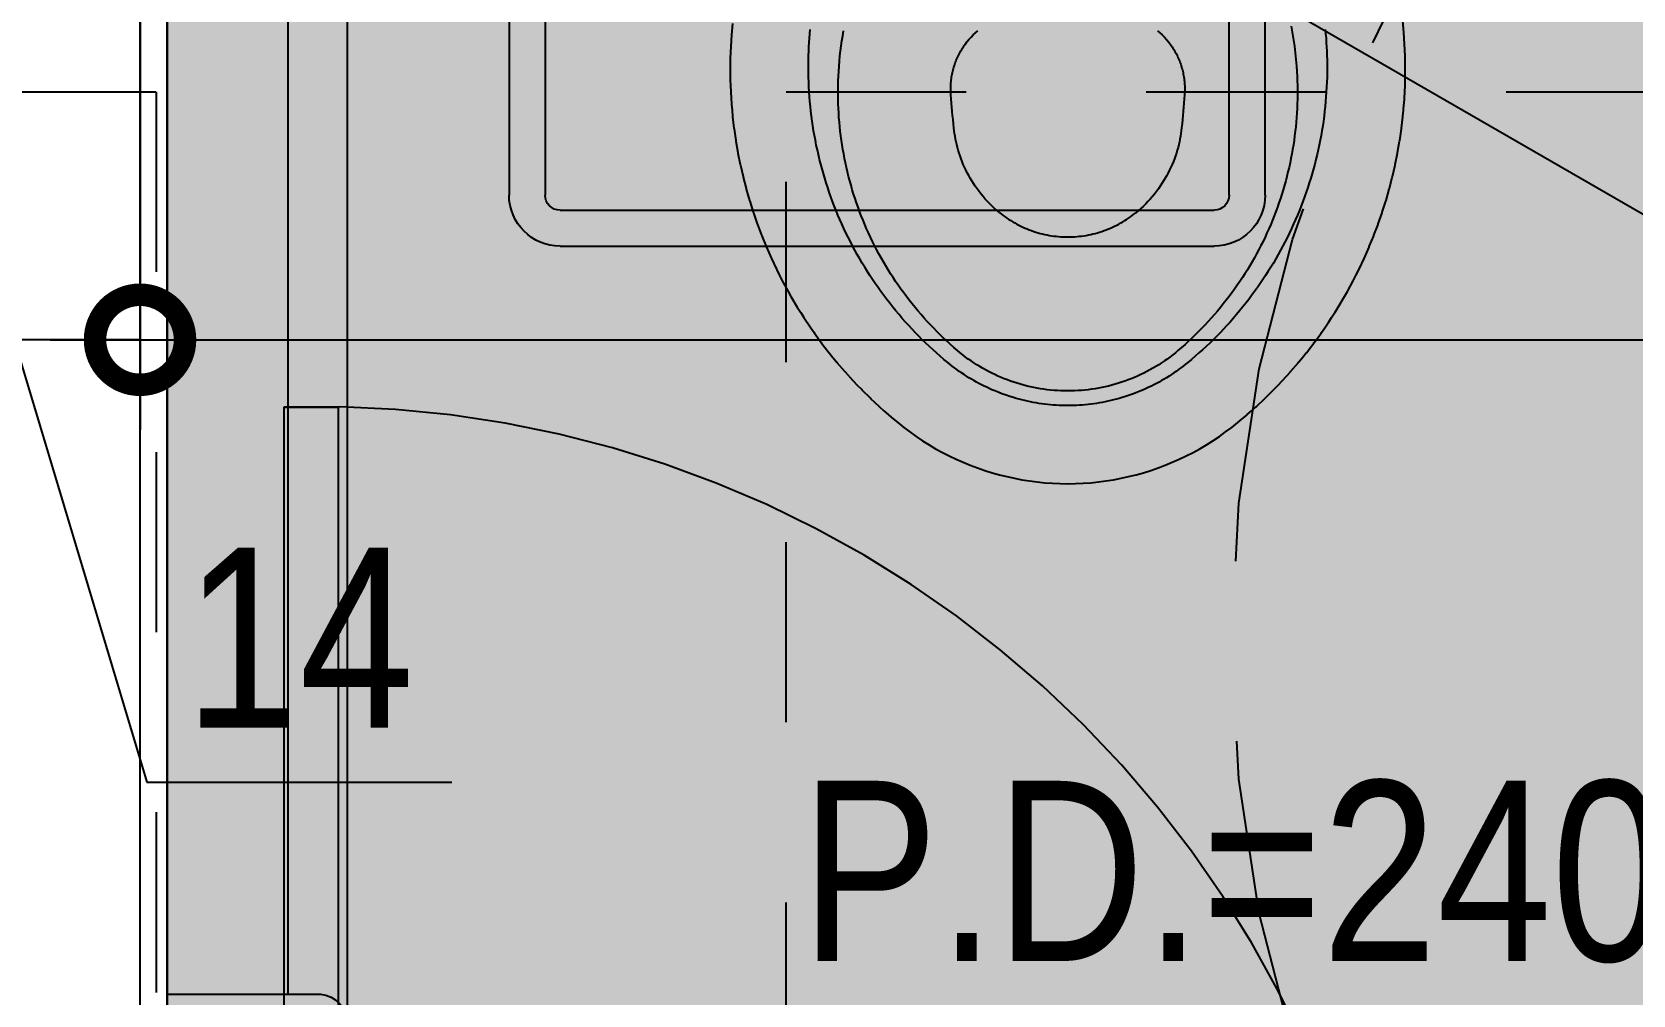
# Model space of a CAD drawing. Header units: metres. Extents: x -23 to 570, y -54 to 184.
# Drawn here: x -2.969 to -2.079, y -48.651 to -48.117 of the extents above; entities that cross this region are included whole.
import ezdxf
from ezdxf.enums import TextEntityAlignment as Align
from ezdxf.xclip import XClip

# ---------------------------------------------------------------- set-up
doc = ezdxf.new("R2010")
doc.units = ezdxf.units.M
doc.header["$XCLIPFRAME"] = 0
doc.header["$PDMODE"] = 35
for name, pattern in [('DASHEDX2', [1.5, 1, -0.5]), ('PUC$0$DASHEDX2', [1.5, 1, -0.5]), ('PUC$0$HIDDEN2', [0.1875, 0.125, -0.0625])]:
    doc.linetypes.add(name, pattern=pattern)
for name, color, linetype in [('1', 232, 'DASHEDX2'), ('ARQ-DIM', 2, 'Continuous'), ('ARQ-TXT', 2, 'Continuous'), ('PUC$0$ARQ-ALV ACAB', 4, 'Continuous'), ('PUC$0$ARQ-ALV OSSO', 5, 'Continuous'), ('PUC$0$ARQ-CAX @ 1', 1, 'Continuous'), ('PUC$0$ARQ-ENCH', 1, 'Continuous'), ('PUC$0$ARQ-HID', 7, 'Continuous'), ('PUC$0$ARQ-PRJ', 7, 'PUC$0$DASHEDX2'), ('PUC$0$ARQ-SIM', 1, 'Continuous')]:
    doc.layers.add(name, color=color, linetype=linetype)
doc.layers.add('PUC$0$ARQ-FORRO', color=9, linetype='Continuous', lineweight=5)
doc.styles.add('Adesa', font='ARIALN.TTF')
doc.dimstyles.new('ADESA 1-0050', dxfattribs={"dimtxt": 0.1, "dimasz": 0.1, "dimexe": 0.05, "dimexo": 0.05, "dimgap": 0.03, "dimtad": 1, "dimdec": 1, "dimlfac": 100, "dimzin": 12, "dimtxsty": 'Adesa', "dimblk": 'DOTSMALL', "dimcen": 1, "dimdle": 0.05, "dimclrd": 1, "dimclre": 1, "dimclrt": 256, "dimazin": 3, "dimtm": 1e-09, "dimtfac": 1, "dimtdec": 1, "dimtmove": 1, "dimatfit": 0, "dimldrblk": 'DOTSMALL', "dimfxl": 0.8, "dimtvp": 2, "dimtolj": 1, "dimtzin": 0, "dimarcsym": 0})

# ---------------------------------------------------------------- blocks, each defined once
blk = doc.blocks.new('_DotSmall')
at = {"color": 0, "linetype": 'ByBlock', "const_width": 0.5}
blk.add_lwpolyline([(-0.0625, 0, 1), (0.0625, 0, 1)], format="xyb", close=True, dxfattribs=at)
blk = doc.blocks.new('*D734')
at = {"layer": 'ARQ-DIM', "color": 1, "lineweight": -2, "transparency": 16777216}
for p, q in [((-2.90882, -48.03497), (-2.90882, -48.33765)), ((-0.54004, -48.16274), (-0.54004, -48.33765)), ((-2.95882, -48.28765), (-0.49004, -48.28765))]:
    blk.add_line(p, q, dxfattribs=at)
at = {"layer": 'Defpoints', "color": 0, "transparency": 16777216}
for p in [(-2.90882, -47.98497, 0), (-0.54004, -48.11274, 0), (-0.54004, -48.28765)]:
    blk.add_point(p, dxfattribs=at)
at = {"layer": 'ARQ-DIM', "color": 1, "lineweight": -2, "transparency": 16777216, "xscale": 0.1, "yscale": 0.1, "zscale": 0.1, "rotation": 180}
blk.add_blockref('_DotSmall', (-2.90882, -48.28765), dxfattribs=at)
at = {"layer": 'ARQ-DIM', "color": 1, "lineweight": -2, "transparency": 16777216, "xscale": 0.1, "yscale": 0.1, "zscale": 0.1}
blk.add_blockref('_DotSmall', (-0.54004, -48.28765), dxfattribs=at)
at = {"layer": 'ARQ-DIM', "transparency": 16777216, "insert": (-1.72443, -48.20659), "char_height": 0.1, "attachment_point": 5, "style": 'Adesa'}
blk.add_mtext('\\A1;237', dxfattribs=at)
blk = doc.blocks.new('*D735')
at = {"layer": 'ARQ-DIM', "color": 1, "lineweight": -2, "transparency": 16777216}
for p, q in [((-3.04882, -48.23631), (-3.04882, -48.33765)), ((-2.90882, -48.23631), (-2.90882, -48.33765)), ((-3.04882, -48.28765), (-3.14882, -48.28765)), ((-2.90882, -48.28765), (-3.04882, -48.28765)), ((-2.90882, -48.28765), (-3.04882, -48.28765)), ((-2.97882, -48.28765), (-2.90513, -48.53326)), ((-2.90882, -48.28765), (-2.80882, -48.28765)), ((-2.90513, -48.53326), (-2.73565, -48.53326))]:
    blk.add_line(p, q, dxfattribs=at)
at = {"layer": 'Defpoints', "color": 0, "transparency": 16777216}
for p in [(-3.04882, -48.18631, 0), (-2.90882, -48.18631), (-3.04882, -48.28765)]:
    blk.add_point(p, dxfattribs=at)
at = {"layer": 'ARQ-DIM', "color": 1, "lineweight": -2, "transparency": 16777216, "xscale": 0.1, "yscale": 0.1, "zscale": 0.1}
blk.add_blockref('_DotSmall', (-3.04882, -48.28765), dxfattribs=at)
at = {"layer": 'ARQ-DIM', "color": 1, "lineweight": -2, "transparency": 16777216, "xscale": 0.1, "yscale": 0.1, "zscale": 0.1, "rotation": 180}
blk.add_blockref('_DotSmall', (-2.90882, -48.28765), dxfattribs=at)
at = {"layer": 'ARQ-DIM', "transparency": 16777216, "insert": (-2.82039, -48.45306), "char_height": 0.1, "attachment_point": 5, "style": 'Adesa'}
blk.add_mtext('\\A1;14', dxfattribs=at)
blk = doc.blocks.new('PUC$0$ARQ-HID-CUBA Q')
for points in [[(-0.1816, 0), (0.1816, 0)], [(-0.1816, -0.11), (0.1816, -0.11)], [(-0.1816, -0.13), (0.1816, -0.13)], [(-0.21, -0.5016), (-0.21, -0.1384)], [(-0.19, -0.5016), (-0.19, -0.1384)], [(0.19, -0.1384), (0.19, -0.5016)], [(0.21, -0.1384), (0.21, -0.5016)], [(-0.21, -0.4), (-0.31, -0.4)], [(0.21, -0.4), (0.31, -0.4)], [(0.1816, -0.51), (-0.1816, -0.51)], [(0.1816, -0.53), (-0.1816, -0.53)], [(0.1816, -0.53), (-0.1816, -0.53)]]:
    blk.add_lwpolyline(points)
blk.add_circle((0, -0.32), 0.02162)
for centre, radius, start, end in [((-0.1816, -0.1384), 0.0284, 90, 180), ((0.1816, -0.1384), 0.0284, 0, 90), ((-0.1816, -0.1384), 0.0084, 90, 180), ((0.1816, -0.1384), 0.0084, 0, 90), ((-0.1816, -0.5016), 0.0284, 180, 270), ((-0.1816, -0.5016), 0.0084, 180, 270), ((0.1816, -0.5016), 0.0284, 270, 0), ((0.1816, -0.5016), 0.0084, 270, 0)]:
    blk.add_arc(centre, radius, start, end)
blk = doc.blocks.new('*U2404')
blk.add_lwpolyline([(0, -0.15), (0, -0.77), (-0.03, -0.77), (-0.03, -0.15)], close=True)
at = {"layer": 'PUC$0$ARQ-PRJ'}
blk.add_arc((-0.01788, -0.16788), 0.60238, 178.29865, 271.70135, dxfattribs=at)
blk = doc.blocks.new('PUC$0$pl apto tipo 4 puc')
at = {"layer": 'PUC$0$ARQ-FORRO'}
h = blk.add_hatch(color=256, dxfattribs=at)
h.dxf.hatch_style = 1
h.paths.add_polyline_path([(0.36683, -1.0538), (0.36683, -1.9838), (1.16683, -1.9838), (1.16683, -2.2931), (2.89561, -2.2931), (2.8956, -1.05381)])
at = {"layer": 'PUC$0$ARQ-ALV ACAB'}
blk.add_lwpolyline([(3.0556, -2.3031), (3.0556, -1.04381), (3.93682, -1.04381), (3.93682, -0.89381), (3.0556, -0.89381), (3.0556, -0.8482), (2.9056, -0.8482), (2.9056, -0.89381), (2.8556, -0.89381), (2.8556, -1.05381), (2.8956, -1.05381), (2.89561, -2.2931)], dxfattribs=at)
at = {"layer": 'PUC$0$ARQ-ALV OSSO'}
blk.add_lwpolyline([(2.9106, -0.89881), (2.8606, -0.89881), (2.8606, -1.03881), (2.9106, -1.03881), (2.91061, -2.3081)], dxfattribs=at)
at = {"layer": 'PUC$0$ARQ-FORRO', "elevation": -0.00001}
blk.add_lwpolyline([(0.36683, -1.0538), (0.36683, -1.9838), (1.16683, -1.9838), (1.16683, -2.2931), (2.89561, -2.2931), (2.8956, -1.05381)], close=True, dxfattribs=at)
at = {"layer": 'PUC$0$ARQ-CAX @ 1'}
blk.add_blockref('*U2404', (2.8306, -0.90381), dxfattribs=at)
at = {"layer": 'PUC$0$ARQ-HID', "lineweight": -2, "xscale": -1, "rotation": 180}
blk.add_blockref('PUC$0$ARQ-HID-CUBA Q', (2.4956, -2.2931, 0), dxfattribs=at)
blk = doc.blocks.new('PUC$0$ARQ-HID-BACIA CX')
for points in [[(-0.40704, 0.18627), (-0.4135, 0.18683), (-0.41997, 0.18723), (-0.42645, 0.18746), (-0.43294, 0.18753), (-0.43806, 0.18747), (-0.43843, 0.18746), (-0.44165, 0.18736), (-0.44488, 0.18723), (-0.44526, 0.18721), (-0.4517, 0.1868), (-0.45207, 0.18677), (-0.45528, 0.1865), (-0.4585, 0.18619), (-0.45888, 0.18615), (-0.46528, 0.1854), (-0.46566, 0.18535), (-0.47204, 0.18442), (-0.47243, 0.18436), (-0.47878, 0.18326), (-0.47915, 0.18319), (-0.48548, 0.18191), (-0.48586, 0.18183), (-0.49214, 0.18039), (-0.49251, 0.1803), (-0.49875, 0.17869), (-0.49913, 0.17858), (-0.50533, 0.1768), (-0.5057, 0.17669), (-0.51184, 0.17475), (-0.51221, 0.17462), (-0.5183, 0.17251), (-0.51866, 0.17238), (-0.5247, 0.1701), (-0.52506, 0.16996), (-0.53103, 0.16752), (-0.53138, 0.16737), (-0.5373, 0.16477), (-0.53764, 0.16461), (-0.54348, 0.16185), (-0.54381, 0.16169), (-0.54671, 0.16024), (-0.54959, 0.15876), (-0.54991, 0.15859), (-0.55561, 0.15552), (-0.55592, 0.15534), (-0.55874, 0.15374), (-0.56154, 0.15211), (-0.56185, 0.15192), (-0.56462, 0.15025), (-0.56738, 0.14854), (-0.56767, 0.14835), (-0.57041, 0.1466), (-0.57312, 0.14482), (-0.57341, 0.14462), (-0.5761, 0.1428), (-0.57876, 0.14094), (-0.57904, 0.14074), (-0.58168, 0.13884), (-0.58429, 0.13691), (-0.58457, 0.1367), (-0.58716, 0.13474), (-0.58971, 0.13274), (-0.58999, 0.13252), (-0.59252, 0.13049), (-0.59502, 0.12842), (-0.5953, 0.1282), (-0.60022, 0.12397), (-0.60048, 0.12373), (-0.60529, 0.11937), (-0.60554, 0.11913), (-0.6079, 0.1169), (-0.61024, 0.11464), (-0.61049, 0.11439), (-0.61505, 0.10978), (-0.6153, 0.10953), (-0.61974, 0.1048), (-0.61998, 0.10454), (-0.62215, 0.10213), (-0.62429, 0.09969), (-0.62452, 0.09942), (-0.62662, 0.09695), (-0.6287, 0.09446), (-0.63136, 0.09112), (-0.63393, 0.08771), (-0.63639, 0.08422), (-0.63876, 0.08067), (-0.64103, 0.07705), (-0.64319, 0.07337), (-0.64524, 0.06963), (-0.64719, 0.06583), (-0.64903, 0.06198), (-0.65076, 0.05808), (-0.65238, 0.05413), (-0.65388, 0.05014), (-0.65526, 0.04611), (-0.65653, 0.04204), (-0.65769, 0.03793), (-0.65872, 0.0338), (-0.65964, 0.02963), (-0.66043, 0.02544), (-0.66111, 0.02123), (-0.66166, 0.01701), (-0.66209, 0.01277), (-0.6624, 0.00852), (-0.66258, 0.00426), (-0.66264, 0), (-0.66258, -0.00426), (-0.6624, -0.00852), (-0.66209, -0.01277), (-0.66166, -0.01701), (-0.66111, -0.02123), (-0.66043, -0.02544), (-0.65964, -0.02963), (-0.65872, -0.0338), (-0.65769, -0.03793), (-0.65653, -0.04204), (-0.65526, -0.04611), (-0.65388, -0.05014), (-0.65238, -0.05413), (-0.65076, -0.05808), (-0.64903, -0.06198), (-0.64719, -0.06583), (-0.64524, -0.06963), (-0.64319, -0.07337), (-0.64103, -0.07705), (-0.63876, -0.08067), (-0.63639, -0.08422), (-0.63393, -0.08771), (-0.63136, -0.09112), (-0.6287, -0.09446), (-0.62662, -0.09695), (-0.62452, -0.09942), (-0.62429, -0.09969), (-0.62215, -0.10213), (-0.61998, -0.10453), (-0.61974, -0.1048), (-0.6153, -0.10953), (-0.61505, -0.10978), (-0.61049, -0.11439), (-0.61024, -0.11464), (-0.6079, -0.1169), (-0.60554, -0.11913), (-0.60529, -0.11937), (-0.60048, -0.12373), (-0.60022, -0.12397), (-0.5953, -0.1282), (-0.59502, -0.12842), (-0.59252, -0.13049), (-0.58999, -0.13252), (-0.58971, -0.13274), (-0.58716, -0.13474), (-0.58457, -0.1367), (-0.58429, -0.13691), (-0.58168, -0.13884), (-0.57904, -0.14074), (-0.57876, -0.14094), (-0.5761, -0.1428), (-0.57341, -0.14462), (-0.57312, -0.14482), (-0.57041, -0.1466), (-0.56767, -0.14835), (-0.56738, -0.14854), (-0.56462, -0.15025), (-0.56185, -0.15192), (-0.56154, -0.15211), (-0.55874, -0.15374), (-0.55592, -0.15534), (-0.55561, -0.15552), (-0.54991, -0.15859), (-0.54959, -0.15876), (-0.54671, -0.16024), (-0.54381, -0.16169), (-0.54348, -0.16185), (-0.53764, -0.16461), (-0.5373, -0.16477), (-0.53138, -0.16737), (-0.53103, -0.16752), (-0.52506, -0.16996), (-0.5247, -0.1701), (-0.51866, -0.17238), (-0.5183, -0.17251), (-0.51221, -0.17462), (-0.51184, -0.17475), (-0.5057, -0.17669), (-0.50533, -0.1768), (-0.49913, -0.17858), (-0.49875, -0.17869), (-0.49251, -0.1803), (-0.49214, -0.18039), (-0.48586, -0.18183), (-0.48548, -0.18191), (-0.47915, -0.18319), (-0.47878, -0.18326), (-0.47243, -0.18436), (-0.47204, -0.18442), (-0.46566, -0.18535), (-0.46528, -0.1854), (-0.45888, -0.18615), (-0.4585, -0.18619), (-0.45528, -0.1865), (-0.45207, -0.18677), (-0.4517, -0.1868), (-0.44526, -0.18721), (-0.44488, -0.18723), (-0.44165, -0.18736), (-0.43843, -0.18746), (-0.43806, -0.18747), (-0.43155, -0.18753), (-0.42506, -0.18742), (-0.41858, -0.18716), (-0.41211, -0.18672), (-0.40566, -0.18612)], [(-0.41042, -0.14304), (-0.41283, -0.14327), (-0.41523, -0.14347), (-0.41764, -0.14364), (-0.42005, -0.14378), (-0.42246, -0.1439), (-0.42487, -0.14399), (-0.42728, -0.14405), (-0.42969, -0.14408), (-0.4321, -0.14408), (-0.43451, -0.14406), (-0.43693, -0.14403), (-0.43964, -0.14389), (-0.44235, -0.14375), (-0.44506, -0.14359), (-0.44777, -0.14341), (-0.45047, -0.14321), (-0.45318, -0.14297), (-0.45588, -0.1427), (-0.45857, -0.14238), (-0.46126, -0.14202), (-0.46395, -0.14162), (-0.46663, -0.14119), (-0.4693, -0.14071), (-0.47197, -0.14021), (-0.47463, -0.13967), (-0.47728, -0.1391), (-0.47993, -0.13849), (-0.48257, -0.13786), (-0.4852, -0.13719), (-0.48782, -0.13649), (-0.49043, -0.13575), (-0.49304, -0.13498), (-0.49563, -0.13418), (-0.49821, -0.13334), (-0.50078, -0.13247), (-0.50334, -0.13157), (-0.50589, -0.13064), (-0.50843, -0.12967), (-0.51095, -0.12867), (-0.51346, -0.12763), (-0.51596, -0.12657), (-0.51844, -0.12547), (-0.52091, -0.12435), (-0.52336, -0.12319), (-0.5258, -0.122), (-0.52822, -0.12077), (-0.53063, -0.11952), (-0.53302, -0.11824), (-0.5354, -0.11692), (-0.53775, -0.11558), (-0.5401, -0.11421), (-0.54242, -0.1128), (-0.54472, -0.11137), (-0.54701, -0.10991), (-0.54928, -0.10842), (-0.55152, -0.10689), (-0.55375, -0.10534), (-0.55596, -0.10377), (-0.55814, -0.10216), (-0.56031, -0.10052), (-0.56246, -0.09886), (-0.56458, -0.09717), (-0.56668, -0.09546), (-0.56876, -0.09372), (-0.57083, -0.09195), (-0.57286, -0.09016), (-0.57488, -0.08834), (-0.57687, -0.0865), (-0.57884, -0.08463), (-0.58078, -0.08273), (-0.58268, -0.0808), (-0.58456, -0.07884), (-0.58641, -0.07685), (-0.58823, -0.07485), (-0.59003, -0.07282), (-0.59182, -0.07079), (-0.59359, -0.06875), (-0.59537, -0.0667), (-0.59636, -0.06544), (-0.59736, -0.06416), (-0.59835, -0.06288), (-0.59931, -0.06159), (-0.60025, -0.06028), (-0.60116, -0.05896), (-0.60206, -0.05762), (-0.60292, -0.05627), (-0.60377, -0.05491), (-0.6046, -0.05353), (-0.60541, -0.05214), (-0.6062, -0.05074), (-0.60696, -0.04933), (-0.60771, -0.04791), (-0.60843, -0.04647), (-0.60913, -0.04502), (-0.60981, -0.04357), (-0.61046, -0.0421), (-0.61112, -0.04055), (-0.61187, -0.03871), (-0.6127, -0.03657), (-0.61351, -0.03429), (-0.61424, -0.0321), (-0.61483, -0.03021), (-0.6153, -0.02859), (-0.61573, -0.02704), (-0.61613, -0.02548), (-0.61651, -0.02392), (-0.61686, -0.02236), (-0.61719, -0.02078), (-0.6175, -0.01921), (-0.61778, -0.01763), (-0.61804, -0.01604), (-0.61827, -0.01445), (-0.61848, -0.01286), (-0.61867, -0.01126), (-0.61883, -0.00966), (-0.61896, -0.00806), (-0.61907, -0.00646), (-0.61914, -0.00485), (-0.6192, -0.00323), (-0.61924, -0.00161), (-0.61927, 0), (-0.61924, 0.00161), (-0.6192, 0.00323), (-0.61914, 0.00485), (-0.61907, 0.00646), (-0.61896, 0.00806), (-0.61883, 0.00966), (-0.61867, 0.01126), (-0.61848, 0.01286), (-0.61827, 0.01445), (-0.61804, 0.01604), (-0.61778, 0.01763), (-0.6175, 0.01921), (-0.61719, 0.02078), (-0.61686, 0.02236), (-0.61651, 0.02392), (-0.61613, 0.02548), (-0.61573, 0.02704), (-0.6153, 0.02859), (-0.61483, 0.03021), (-0.61424, 0.0321), (-0.61351, 0.03429), (-0.6127, 0.03657), (-0.61187, 0.03871), (-0.61112, 0.04055), (-0.61046, 0.0421), (-0.60981, 0.04357), (-0.60913, 0.04502), (-0.60843, 0.04647), (-0.60771, 0.04791), (-0.60696, 0.04933), (-0.6062, 0.05074), (-0.60541, 0.05214), (-0.6046, 0.05353), (-0.60377, 0.05491), (-0.60292, 0.05627), (-0.60206, 0.05762), (-0.60116, 0.05896), (-0.60025, 0.06028), (-0.59931, 0.06159), (-0.59835, 0.06288), (-0.59736, 0.06416), (-0.59636, 0.06544), (-0.59537, 0.0667), (-0.59359, 0.06875), (-0.59182, 0.07079), (-0.59003, 0.07282), (-0.58823, 0.07485), (-0.58641, 0.07685), (-0.58456, 0.07884), (-0.58268, 0.0808), (-0.58078, 0.08273), (-0.57884, 0.08463), (-0.57687, 0.0865), (-0.57488, 0.08834), (-0.57286, 0.09016), (-0.57083, 0.09195), (-0.56876, 0.09372), (-0.56668, 0.09546), (-0.56458, 0.09717), (-0.56246, 0.09886), (-0.56031, 0.10052), (-0.55814, 0.10216), (-0.55596, 0.10377), (-0.55375, 0.10534), (-0.55152, 0.10689), (-0.54928, 0.10842), (-0.54701, 0.10991), (-0.54472, 0.11137), (-0.54242, 0.1128), (-0.5401, 0.11421), (-0.53775, 0.11558), (-0.5354, 0.11692), (-0.53302, 0.11824), (-0.53063, 0.11952), (-0.52822, 0.12077), (-0.5258, 0.122), (-0.52336, 0.12319), (-0.52091, 0.12435), (-0.51844, 0.12547), (-0.51596, 0.12657), (-0.51346, 0.12763), (-0.51095, 0.12867), (-0.50843, 0.12967), (-0.50589, 0.13064), (-0.50334, 0.13157), (-0.50078, 0.13247), (-0.49821, 0.13334), (-0.49563, 0.13418), (-0.49304, 0.13498), (-0.49043, 0.13575), (-0.48782, 0.13649), (-0.4852, 0.13719), (-0.48257, 0.13786), (-0.47993, 0.13849), (-0.47728, 0.1391), (-0.47463, 0.13967), (-0.47197, 0.14021), (-0.4693, 0.14071), (-0.46663, 0.14119), (-0.46395, 0.14162), (-0.46126, 0.14202), (-0.45857, 0.14238), (-0.45588, 0.1427), (-0.45318, 0.14297), (-0.45047, 0.14321), (-0.44777, 0.14341), (-0.44506, 0.14359), (-0.44235, 0.14375), (-0.43964, 0.14389), (-0.43693, 0.14403), (-0.43451, 0.14406), (-0.4321, 0.14408), (-0.42969, 0.14408), (-0.42728, 0.14405), (-0.42487, 0.14399), (-0.42246, 0.1439), (-0.42005, 0.14378), (-0.41764, 0.14364), (-0.41523, 0.14347), (-0.41283, 0.14327), (-0.41042, 0.14304)], [(-0.40854, -0.12405), (-0.4141, -0.12505), (-0.41969, -0.12588), (-0.42529, -0.12655), (-0.43089, -0.12705), (-0.4365, -0.12739), (-0.43904, -0.12749), (-0.44157, -0.12756), (-0.44411, -0.12759), (-0.44664, -0.12759), (-0.44918, -0.12756), (-0.45172, -0.12749), (-0.45426, -0.12738), (-0.4568, -0.12725), (-0.45934, -0.12707), (-0.46187, -0.12687), (-0.46441, -0.12663), (-0.46694, -0.12636), (-0.46947, -0.12605), (-0.472, -0.12571), (-0.47452, -0.12533), (-0.47704, -0.12492), (-0.47955, -0.12447), (-0.48206, -0.12399), (-0.48456, -0.12348), (-0.48706, -0.12293), (-0.48955, -0.12235), (-0.49203, -0.12174), (-0.49451, -0.12109), (-0.49697, -0.1204), (-0.49943, -0.11968), (-0.50188, -0.11893), (-0.50432, -0.11815), (-0.50675, -0.11733), (-0.50917, -0.11648), (-0.51157, -0.11559), (-0.51397, -0.11467), (-0.51635, -0.11372), (-0.51872, -0.11274), (-0.52108, -0.11172), (-0.52343, -0.11067), (-0.52576, -0.10959), (-0.52808, -0.10847), (-0.53038, -0.10732), (-0.53266, -0.10615), (-0.53493, -0.10493), (-0.53719, -0.10369), (-0.53943, -0.10242), (-0.54165, -0.10112), (-0.54385, -0.09978), (-0.54604, -0.09841), (-0.5482, -0.09702), (-0.55035, -0.09559), (-0.55248, -0.09414), (-0.55459, -0.09265), (-0.55668, -0.09114), (-0.55875, -0.0896), (-0.56079, -0.08802), (-0.56282, -0.08642), (-0.56482, -0.0848), (-0.5668, -0.08314), (-0.56876, -0.08146), (-0.5707, -0.07975), (-0.57261, -0.07801), (-0.5745, -0.07625), (-0.57637, -0.07446), (-0.57821, -0.07265), (-0.58003, -0.07081), (-0.58182, -0.06894), (-0.58359, -0.06705), (-0.58533, -0.06514), (-0.58704, -0.0632), (-0.58873, -0.06124), (-0.58995, -0.05979), (-0.59113, -0.0583), (-0.59229, -0.0568), (-0.59341, -0.05526), (-0.5945, -0.05371), (-0.59557, -0.05213), (-0.5966, -0.05054), (-0.59759, -0.04892), (-0.59856, -0.04728), (-0.59949, -0.04562), (-0.60038, -0.04395), (-0.60125, -0.04225), (-0.60208, -0.04054), (-0.60287, -0.03881), (-0.60363, -0.03707), (-0.60435, -0.03531), (-0.60504, -0.03353), (-0.60569, -0.03175), (-0.60631, -0.02994), (-0.60689, -0.02813), (-0.60743, -0.02631), (-0.60794, -0.02447), (-0.60841, -0.02263), (-0.60884, -0.02077), (-0.60923, -0.01891), (-0.60959, -0.01704), (-0.60991, -0.01517), (-0.61019, -0.01328), (-0.61044, -0.0114), (-0.61065, -0.0095), (-0.61082, -0.00761), (-0.61095, -0.00571), (-0.61104, -0.00381), (-0.6111, -0.0019), (-0.61112, 0), (-0.6111, 0.0019), (-0.61104, 0.00381), (-0.61095, 0.00571), (-0.61082, 0.00761), (-0.61065, 0.0095), (-0.61044, 0.0114), (-0.61019, 0.01328), (-0.60991, 0.01517), (-0.60959, 0.01704), (-0.60923, 0.01891), (-0.60884, 0.02078), (-0.60841, 0.02263), (-0.60794, 0.02447), (-0.60743, 0.02631), (-0.60689, 0.02813), (-0.60631, 0.02994), (-0.60569, 0.03175), (-0.60504, 0.03353), (-0.60435, 0.03531), (-0.60363, 0.03707), (-0.60287, 0.03881), (-0.60208, 0.04054), (-0.60125, 0.04225), (-0.60038, 0.04395), (-0.59949, 0.04562), (-0.59856, 0.04728), (-0.59759, 0.04892), (-0.5966, 0.05054), (-0.59557, 0.05213), (-0.5945, 0.05371), (-0.59341, 0.05526), (-0.59229, 0.0568), (-0.59113, 0.0583), (-0.58995, 0.05979), (-0.58873, 0.06124), (-0.58704, 0.0632), (-0.58533, 0.06514), (-0.58359, 0.06705), (-0.58182, 0.06894), (-0.58003, 0.07081), (-0.57821, 0.07265), (-0.57637, 0.07446), (-0.5745, 0.07625), (-0.57261, 0.07801), (-0.5707, 0.07975), (-0.56876, 0.08146), (-0.5668, 0.08314), (-0.56482, 0.0848), (-0.56282, 0.08642), (-0.56079, 0.08802), (-0.55875, 0.0896), (-0.55668, 0.09114), (-0.55459, 0.09265), (-0.55248, 0.09414), (-0.55035, 0.09559), (-0.5482, 0.09702), (-0.54604, 0.09841), (-0.54385, 0.09978), (-0.54165, 0.10112), (-0.53943, 0.10242), (-0.53719, 0.10369), (-0.53493, 0.10493), (-0.53266, 0.10615), (-0.53038, 0.10732), (-0.52808, 0.10847), (-0.52576, 0.10959), (-0.52343, 0.11067), (-0.52108, 0.11172), (-0.51872, 0.11274), (-0.51635, 0.11372), (-0.51397, 0.11467), (-0.51157, 0.11559), (-0.50917, 0.11648), (-0.50675, 0.11733), (-0.50432, 0.11815), (-0.50188, 0.11893), (-0.49943, 0.11968), (-0.49697, 0.1204), (-0.49451, 0.12109), (-0.49203, 0.12174), (-0.48955, 0.12235), (-0.48706, 0.12293), (-0.48456, 0.12348), (-0.48206, 0.12399), (-0.47955, 0.12447), (-0.47704, 0.12492), (-0.47452, 0.12533), (-0.472, 0.12571), (-0.46947, 0.12605), (-0.46694, 0.12636), (-0.46441, 0.12663), (-0.46187, 0.12687), (-0.45934, 0.12707), (-0.4568, 0.12725), (-0.45426, 0.12738), (-0.45172, 0.12749), (-0.44918, 0.12756), (-0.44664, 0.12759), (-0.44411, 0.12759), (-0.44157, 0.12756), (-0.43904, 0.12749), (-0.4365, 0.12739), (-0.43356, 0.12724), (-0.43075, 0.12704), (-0.42795, 0.12681), (-0.42515, 0.12654), (-0.42234, 0.12622), (-0.41954, 0.12586), (-0.41675, 0.12546), (-0.41396, 0.12502), (-0.41117, 0.12454)], [(-0.5122, 0.03778), (-0.51298, 0.03678), (-0.51373, 0.03579), (-0.51446, 0.03478), (-0.51517, 0.03375), (-0.51587, 0.0327), (-0.51654, 0.03164), (-0.5172, 0.03055), (-0.51784, 0.02946), (-0.51845, 0.02834), (-0.51905, 0.02721), (-0.51962, 0.02606), (-0.52017, 0.02491), (-0.52069, 0.02373), (-0.52119, 0.02255), (-0.52167, 0.02135), (-0.52211, 0.02015), (-0.52254, 0.01893), (-0.52293, 0.01771), (-0.5233, 0.01647), (-0.52365, 0.01523), (-0.52396, 0.01399), (-0.52425, 0.01274), (-0.52452, 0.01148), (-0.52475, 0.01022), (-0.52496, 0.00895), (-0.52514, 0.00769), (-0.52529, 0.00642), (-0.52541, 0.00515), (-0.52551, 0.00387), (-0.52558, 0.0026), (-0.52562, 0.00132), (-0.52564, 0), (-0.52562, -0.00132), (-0.52558, -0.0026), (-0.52551, -0.00387), (-0.52541, -0.00515), (-0.52529, -0.00642), (-0.52514, -0.00769), (-0.52496, -0.00895), (-0.52475, -0.01022), (-0.52452, -0.01148), (-0.52425, -0.01274), (-0.52396, -0.01399), (-0.52365, -0.01523), (-0.5233, -0.01647), (-0.52293, -0.01771), (-0.52254, -0.01893), (-0.52211, -0.02015), (-0.52167, -0.02135), (-0.52119, -0.02255), (-0.52069, -0.02373), (-0.52017, -0.02491), (-0.51962, -0.02606), (-0.51905, -0.02721), (-0.51845, -0.02834), (-0.51784, -0.02946), (-0.5172, -0.03055), (-0.51654, -0.03164), (-0.51587, -0.0327), (-0.51517, -0.03375), (-0.51446, -0.03478), (-0.51373, -0.03579), (-0.51298, -0.03678), (-0.5122, -0.03778)]]:
    blk.add_lwpolyline(points)
for points in [[(-0.5122, 0.03777), (-0.51097, 0.03926), (-0.50976, 0.04065), (-0.50852, 0.042), (-0.50724, 0.04331), (-0.50593, 0.04458), (-0.50459, 0.04581), (-0.50323, 0.047), (-0.50184, 0.04815), (-0.50042, 0.04926), (-0.49898, 0.05033), (-0.49753, 0.05135), (-0.49605, 0.05233), (-0.49455, 0.05328), (-0.49304, 0.05417), (-0.49152, 0.05503), (-0.48999, 0.05584), (-0.48844, 0.05661), (-0.48689, 0.05734), (-0.48534, 0.05802), (-0.48377, 0.05866), (-0.48221, 0.05926), (-0.48064, 0.05982), (-0.47908, 0.06034), (-0.47751, 0.06082), (-0.47595, 0.06126), (-0.47439, 0.06166), (-0.47283, 0.06202), (-0.47128, 0.06234), (-0.46974, 0.06262), (-0.4682, 0.06287), (-0.46667, 0.06309), (-0.46513, 0.06327, -0.008966), (-0.44664, 0.06489, -0.016113), (-0.44358, 0.06501), (-0.4426, 0.065), (-0.44175, 0.06498), (-0.44091, 0.06494), (-0.44008, 0.06488), (-0.43925, 0.06481), (-0.43843, 0.06472), (-0.43762, 0.06461), (-0.43681, 0.06449), (-0.43601, 0.06436), (-0.43521, 0.06421), (-0.43441, 0.06404), (-0.43363, 0.06386), (-0.43284, 0.06367), (-0.43207, 0.06346), (-0.43129, 0.06323), (-0.43052, 0.063), (-0.42976, 0.06274), (-0.429, 0.06247), (-0.42824, 0.06219), (-0.42749, 0.06189), (-0.42674, 0.06157), (-0.426, 0.06124), (-0.42525, 0.0609), (-0.42452, 0.06054), (-0.42378, 0.06016), (-0.42305, 0.05976), (-0.42232, 0.05935), (-0.42159, 0.05892), (-0.42087, 0.05847), (-0.42015, 0.058), (-0.41943, 0.05751), (-0.4187, 0.057), (-0.41736, 0.05598), (-0.41604, 0.0549), (-0.41475, 0.05374), (-0.4135, 0.05252), (-0.41228, 0.05123), (-0.41111, 0.04987)], [(-0.41111, -0.04987), (-0.41228, -0.05123), (-0.4135, -0.05252), (-0.41475, -0.05374), (-0.41604, -0.0549), (-0.41736, -0.05598), (-0.4187, -0.057), (-0.41943, -0.05751), (-0.42015, -0.058), (-0.42087, -0.05847), (-0.42159, -0.05892), (-0.42232, -0.05935), (-0.42305, -0.05976), (-0.42378, -0.06016), (-0.42452, -0.06054), (-0.42525, -0.0609), (-0.426, -0.06124), (-0.42674, -0.06157), (-0.42749, -0.06189), (-0.42824, -0.06219), (-0.429, -0.06247), (-0.42976, -0.06274), (-0.43052, -0.063), (-0.43129, -0.06323), (-0.43207, -0.06346), (-0.43284, -0.06367), (-0.43363, -0.06386), (-0.43441, -0.06404), (-0.43521, -0.06421), (-0.43601, -0.06436), (-0.43681, -0.06449), (-0.43762, -0.06461), (-0.43843, -0.06472), (-0.43925, -0.06481), (-0.44008, -0.06488), (-0.44091, -0.06494), (-0.44175, -0.06498), (-0.4426, -0.065), (-0.44358, -0.06501, -0.016113), (-0.44664, -0.06489, -0.008966), (-0.46513, -0.06327), (-0.46667, -0.06309), (-0.4682, -0.06287), (-0.46974, -0.06262), (-0.47128, -0.06234), (-0.47283, -0.06202), (-0.47439, -0.06166), (-0.47595, -0.06126), (-0.47751, -0.06082), (-0.47908, -0.06034), (-0.48064, -0.05982), (-0.48221, -0.05926), (-0.48377, -0.05866), (-0.48534, -0.05802), (-0.48689, -0.05734), (-0.48844, -0.05661), (-0.48999, -0.05584), (-0.49152, -0.05503), (-0.49304, -0.05417), (-0.49455, -0.05328), (-0.49605, -0.05233), (-0.49753, -0.05135), (-0.49898, -0.05033), (-0.50042, -0.04926), (-0.50184, -0.04815), (-0.50323, -0.047), (-0.50459, -0.04581), (-0.50593, -0.04458), (-0.50724, -0.04331), (-0.50852, -0.042), (-0.50976, -0.04065), (-0.51097, -0.03926), (-0.5122, -0.03777)]]:
    blk.add_lwpolyline(points, format="xyb")
blk = doc.blocks.new('PUC$0$VASO SANIT ACESSIVEL')
at = {"elevation": -0.0001}
blk.add_lwpolyline([(0, 0), (0, -1.2734)], dxfattribs=at)
at = {"color": 1}
for points in [[(-0.09876, -1.12076), (-0.1002, -1.1063), (-0.1002, -0.28806), (-0.09876, -0.27361)], [(-0.0672, -0.94604), (-0.0672, -0.28806), (-0.06615, -0.27889)]]:
    blk.add_lwpolyline(points, dxfattribs=at)
at = {"layer": 'PUC$0$ARQ-SIM'}
blk.add_lwpolyline([(0, -0.94604), (-0.0852, -0.94604, 0.913215), (-0.0852, -0.97904), (0, -0.97904)], format="xyb", dxfattribs=at)
at = {"layer": 'PUC$0$ARQ-HID', "xscale": -1, "rotation": 270}
blk.add_blockref('PUC$0$ARQ-HID-BACIA CX', (-0.50034, 0.00007), dxfattribs=at)
blk = doc.blocks.new('PUC$0$pl forro pcd 2')
at = {"layer": 'PUC$0$ARQ-FORRO'}
h = blk.add_hatch(color=256, dxfattribs=at)
h.dxf.hatch_style = 1
h.paths.add_polyline_path([(-2.89381, -49.21338), (-0.55504, -49.21338), (-0.55504, -47.70499), (-2.89381, -47.70499)])
at = {"layer": 'PUC$0$ARQ-FORRO', "elevation": 0}
blk.add_lwpolyline([(-2.89381, -49.21338), (-0.55504, -49.21338), (-0.55504, -47.70499), (-2.89381, -47.70499)], close=True, dxfattribs=at)
blk = doc.blocks.new('PUC$0$A$C5ac236f1')
at = {"layer": 'PUC$0$ARQ-PRJ', "linetype": 'PUC$0$HIDDEN2', "ltscale": 50}
blk.add_line((-2.14551, 4.31395), (-0.4665, 3.34457), dxfattribs=at)
blk = doc.blocks.new('PUC')
at = {"layer": 'PUC$0$ARQ-ALV ACAB', "elevation": 0}
blk.add_lwpolyline([(-2.89381, -47.70499), (-2.89381, -49.21338)], dxfattribs=at)
at = {"layer": 'PUC$0$ARQ-ALV OSSO', "elevation": 0}
blk.add_lwpolyline([(-2.90881, -49.22838), (-2.90882, -47.69241)], dxfattribs=at)
at = {"layer": 'PUC$0$ARQ-PRJ', "ltscale": 0.2}
blk.add_circle((-1.55237, -48.45499, 0), 0.75, dxfattribs=at)
at = {"layer": 'PUC$0$ARQ-ALV OSSO', "color": 6, "rotation": 180}
blk.add_blockref('PUC$0$pl apto tipo 4 puc', (0.00178, -49.99881, 0), dxfattribs=at)
at = {"layer": 'PUC$0$ARQ-ENCH'}
blk.add_blockref('PUC$0$A$C5ac236f1', (-0.33004, -52.30001, 0), dxfattribs=at)
at = {"layer": 'PUC$0$ARQ-FORRO'}
blk.add_blockref('PUC$0$pl forro pcd 2', (0, 0), dxfattribs=at)
at = {"layer": 'PUC$0$ARQ-HID', "xscale": -1}
blk.add_blockref('PUC$0$VASO SANIT ACESSIVEL', (-2.89381, -47.70499, -0.00001), dxfattribs=at)
blk = doc.blocks.new('est-lo-07-6sb-r00')
at = {"layer": '1'}
blk.add_line((-459.999721, 185.003526), (-289.985237, 185.003526), dxfattribs=at)
for points in [[(-289.985237, 185.003526), (-289.985237, -229.999844)], [(-254.985237, -229.999844), (-254.985237, 185.003526)], [(-254.985237, 185.003526), (-35, 185.003526)]]:
    blk.add_lwpolyline(points, dxfattribs=at)

msp = doc.modelspace()

# ---------------------------------------------------------------- block references
msp.add_blockref('PUC', (0, 0))
at = {"linetype": 'Continuous'}
ref = msp.add_blockref('est-lo-07-6sb-r00', (0, -50), dxfattribs=dict(at, xscale=0.01, yscale=0.01, zscale=0.01))
XClip(ref).set_block_clipping_path([(-2376.9387453747, -332.406408919), (3843.2300762764, 424.4148867243)])

# ---------------------------------------------------------------- texts
at = {"layer": 'ARQ-TXT', "style": 'Adesa'}
msp.add_text('P.D.=240cm', height=0.1, dxfattribs=at).set_placement((-2.22505, -48.58248, 0), align=Align.MIDDLE)

# ---------------------------------------------------------------- dimensions: what is measured, and where the dimension line sits
at = {"layer": 'ARQ-DIM'}
dim = msp.add_linear_dim(base=(-0.54004, -48.28765), p1=(-2.90882, -47.98497, 0), p2=(-0.54004, -48.11274, 0), dimstyle='ADESA 1-0050', override={"dimdec": 0}, dxfattribs=at)
dim.commit()
dim.dimension.update_dxf_attribs({"geometry": '*D734', "text_midpoint": (-1.72443, -48.20659)})
dim = msp.add_linear_dim(base=(-3.04882, -48.28765), p1=(-2.90882, -48.18631), p2=(-3.04882, -48.18631, 0), dimstyle='ADESA 1-0050', dxfattribs=at)
dim.commit()
dim.dimension.update_dxf_attribs({"geometry": '*D735', "text_midpoint": (-2.87513, -48.45306)})

doc.saveas('drawing.dxf')
